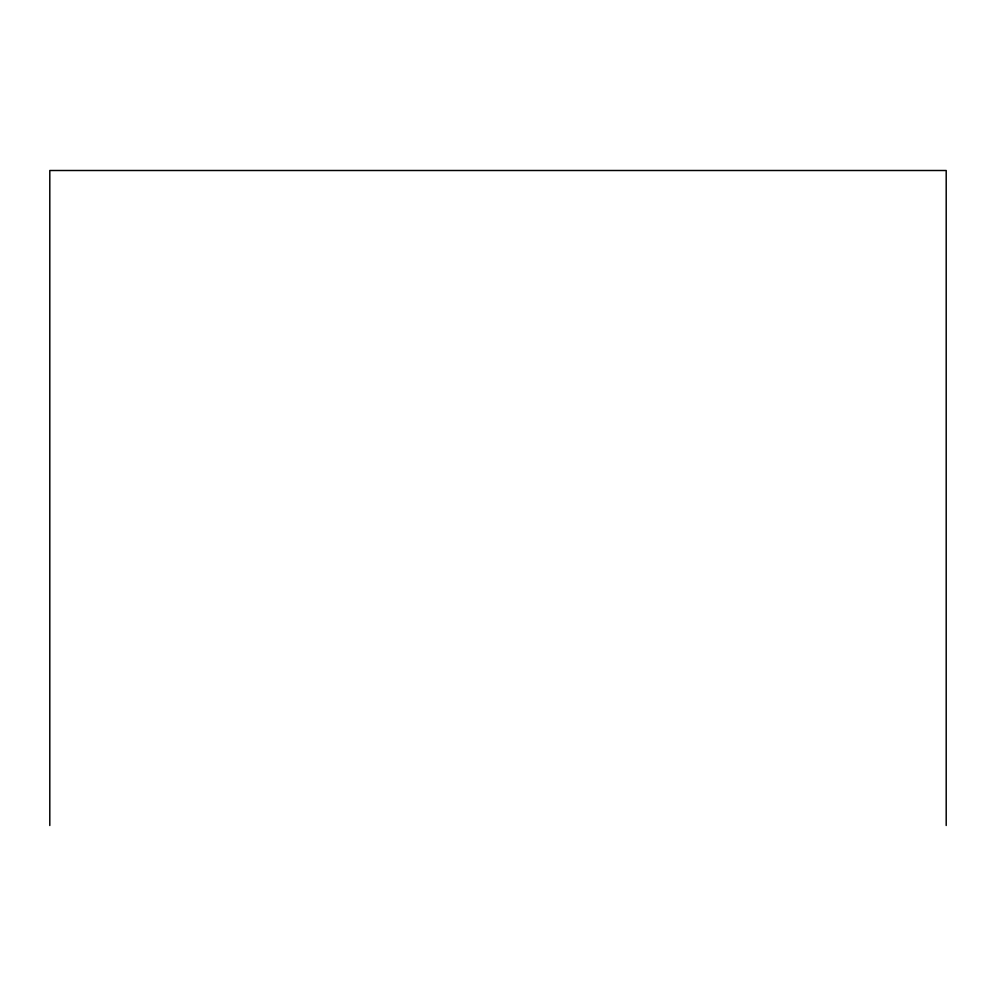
<?xml version="1.0" encoding="UTF-8"?>
<svg xmlns="http://www.w3.org/2000/svg" width="996" height="996" viewBox="0 0 996 996"><rect width="100%" height="100%" fill="white"/><g stroke="black" fill="none" stroke-linecap="round" stroke-linejoin="round"><path stroke-width="1.49" d="M946.2 825.497L946.2 170.503L49.8 170.503L49.8 825.497"/></g></svg>
